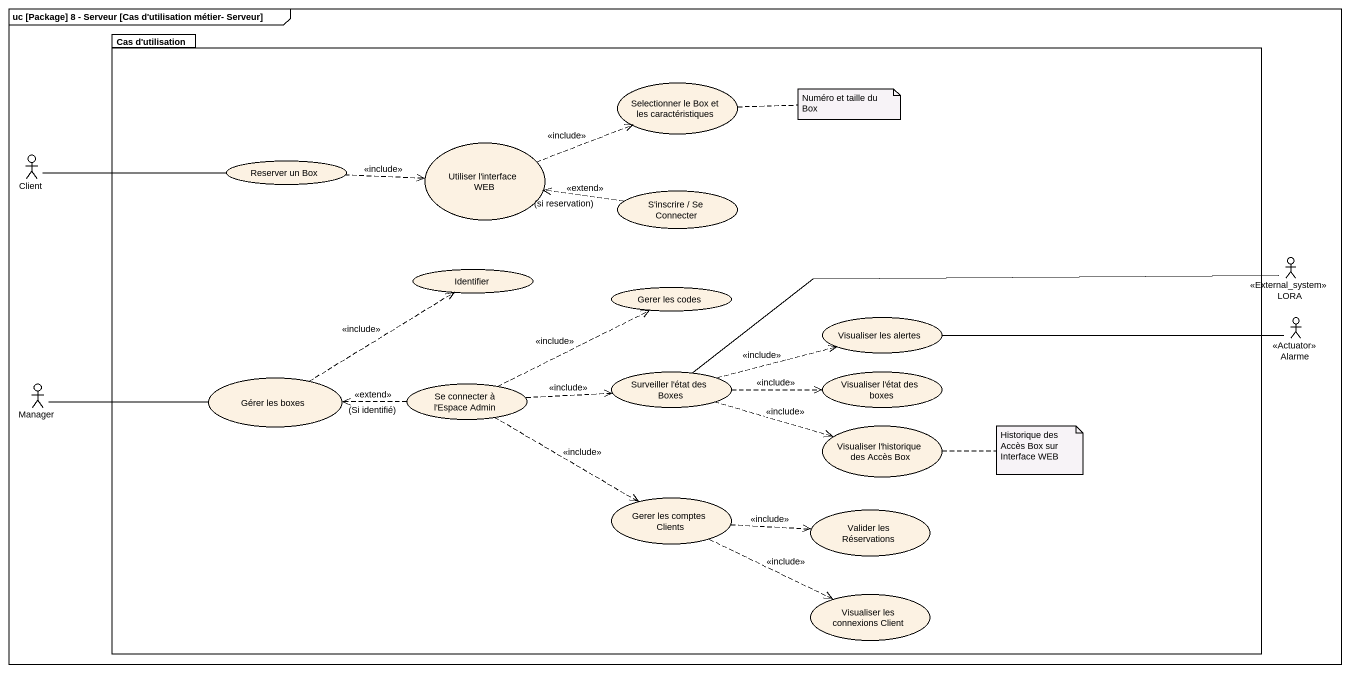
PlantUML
@startuml
mainframe uc [Package] 8 - Serveur [Cas d'utilisation métier- Serveur]
package "Cas d'utilisation" as Cas_d_utilisation {
  usecase "Selectionner le Box et les caractéristiques" as Selectionner_le_Box_et_les
  usecase "Reserver un Box" as Reserver_un_Box
  usecase "Utiliser l'interface WEB" as Utiliser_l_interface_WEB
  usecase "S'inscrire / Se Connecter" as S_inscrire_Se_Connecter
  usecase Identifier
  usecase "Gerer les codes" as Gerer_les_codes
  usecase "Visualiser les alertes" as Visualiser_les_alertes
  usecase "Surveiller l'état des Boxes" as Surveiller_l_état_des_Boxes
  usecase "Visualiser l'état des boxes" as Visualiser_l_état_des_boxes
  usecase "Gérer les boxes" as Gérer_les_boxes
  usecase "Se connecter à l'Espace Admin" as Se_connecter_à_l_Espace
  usecase "Visualiser l'historique des Accès Box" as Visualiser_l_historique_des
  usecase "Gerer les comptes Clients" as Gerer_les_comptes_Clients
  usecase "Valider les Réservations" as Valider_les_Réservations
  usecase "Visualiser les connexions Client" as Visualiser_les_connexions
}
actor Client
actor LORA <<External_system>>
actor Alarme <<Actuator>>
actor Manager
Client -right- Reserver_un_Box
Reserver_un_Box .right.> Utiliser_l_interface_WEB : <<include>>
Utiliser_l_interface_WEB .right.> Selectionner_le_Box_et_les : <<include>>
S_inscrire_Se_Connecter .left.> Utiliser_l_interface_WEB : <<extend>>\n(si reservation)
Visualiser_les_alertes -right- Alarme
Surveiller_l_état_des_Boxes -right- LORA
Surveiller_l_état_des_Boxes .right.> Visualiser_les_alertes : <<include>>
Surveiller_l_état_des_Boxes .right.> Visualiser_l_état_des_boxes : <<include>>
Surveiller_l_état_des_Boxes .right.> Visualiser_l_historique_des : <<include>>
Manager -right- Gérer_les_boxes
Gérer_les_boxes .up.> Identifier : <<include>>
Se_connecter_à_l_Espace .right.> Gerer_les_codes : <<include>>
Se_connecter_à_l_Espace .right.> Surveiller_l_état_des_Boxes : <<include>>
Se_connecter_à_l_Espace .left.> Gérer_les_boxes : <<extend>>\n(Si identifié)
Se_connecter_à_l_Espace .right.> Gerer_les_comptes_Clients : <<include>>
Gerer_les_comptes_Clients .right.> Valider_les_Réservations : <<include>>
Gerer_les_comptes_Clients .right.> Visualiser_les_connexions : <<include>>
note right of Selectionner_le_Box_et_les : Numéro et taille du Box
note right of Visualiser_l_historique_des : Historique des Accès Box sur Interface WEB
@enduml
